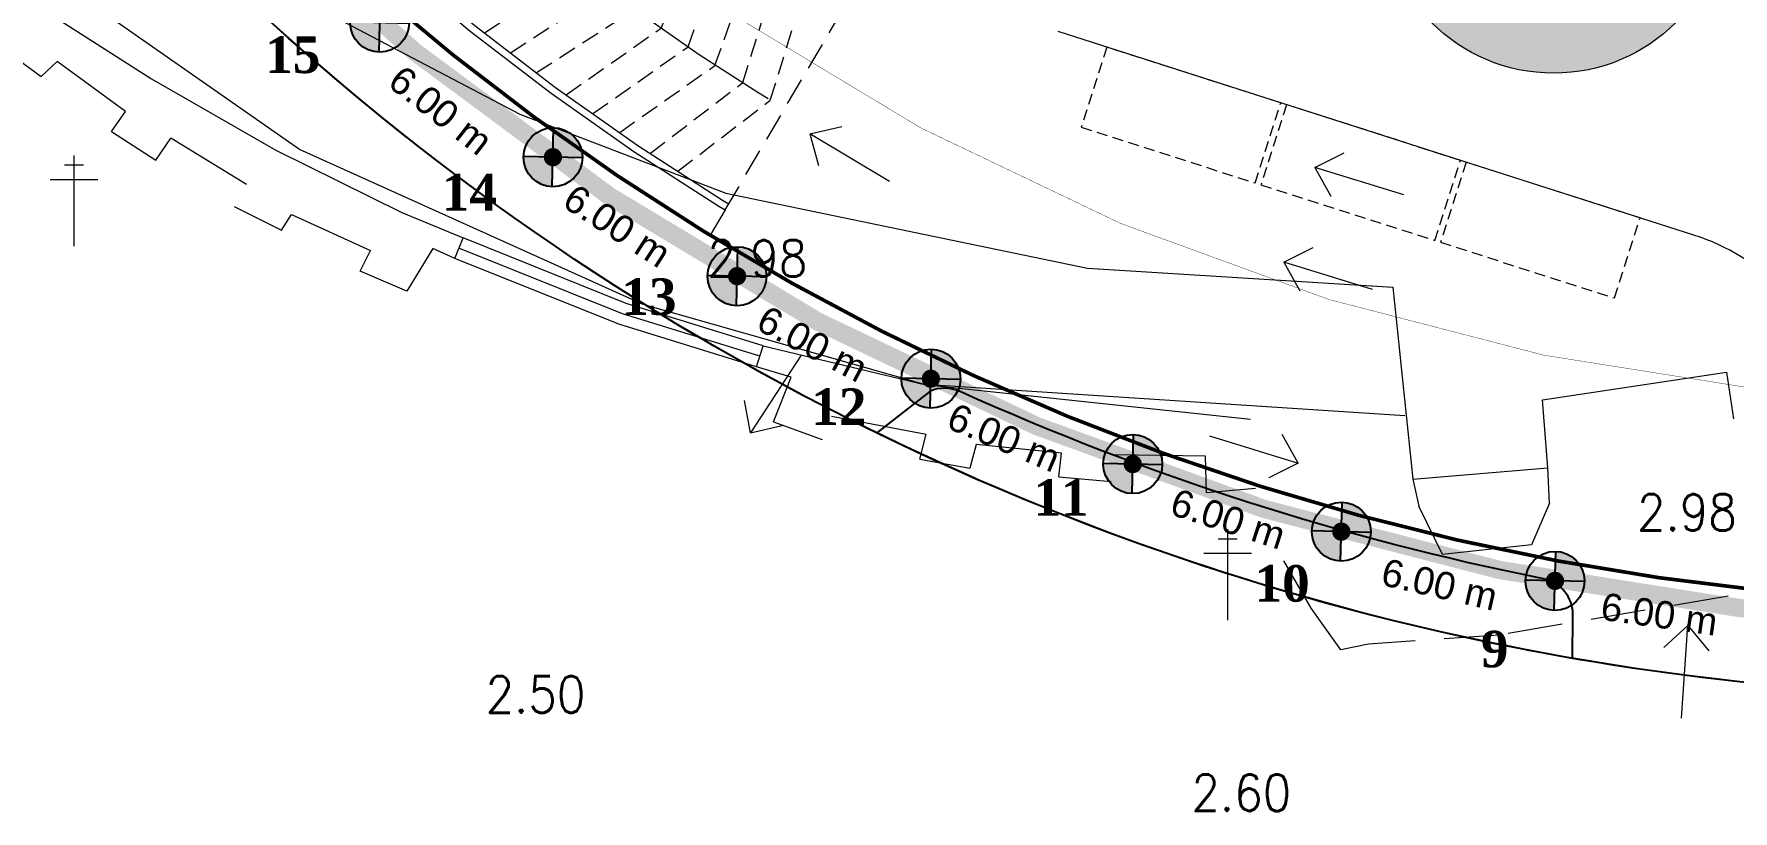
# Model space of a CAD drawing. Header units: millimetres. Extents: x 583747 to 596192, y 2304962 to 2309584.
# Drawn here: x 595596.64 to 595643.14, y 2307167.83 to 2307189.08 of the extents above; entities that cross this region are included whole.
import ezdxf
from ezdxf.enums import TextEntityAlignment as Align
from ezdxf.xclip import XClip

# ---------------------------------------------------------------- set-up
doc = ezdxf.new("R2010")
doc.units = ezdxf.units.MM
doc.set_wipeout_variables(frame=1)
for name, pattern in [('CONTINOUS', [0]), ('DASH', [0.35, 0.25, -0.1]), ('DASHED', [4.5, 3, -1.5]), ('HIDDEN', [0.375, 0.25, -0.125]), ('{Long Duong}', [2.3, 1.5, -0.8]), ('{qui hoach}', [1.3, 0, -1.3])]:
    doc.linetypes.add(name, pattern=pattern)
for name, color, linetype, lineweight in [('A-DOOR', 1, 'Continuous', 9), ('A-GENM-____-OTLN', 13, 'Continuous', 9), ('bo dat CXCL', 92, 'Continuous', 18), ('Code Cao do', 7, 'Continuous', 0), ('D-building block', 8, 'Continuous', 13), ('Duong RG Thua', 7, 'Continuous', 0), ('hatch', 45, 'Continuous', 5), ('KT-DV', 7, 'Continuous', 0), ('KT-NEN', 250, 'Continuous', 0), ('KT-Net khuat', 8, 'HIDDEN', 18), ('KT-Net thay', 7, 'Continuous', 20), ('KT-TMB', 7, 'Continuous', 0), ('Level 15', 7, 'Continuous', 0), ('Long Duong_ Phan Cach chat lieu rair mat', 7, 'Continuous', 0), ('moc', 7, 'Continuous', 0), ('Nghia dia_ Ghi chu §T XH', 7, 'Continuous', 0)]:
    doc.layers.add(name, color=color, linetype=linetype, lineweight=lineweight)
for name, color, linetype in [('AFP-KERB-LINE', 2, 'Continuous'), ('K2', 2, 'Continuous'), ('Xref_ST_MBDV Cot vach 30.7.2022$0$Xref_ST_MBDV Cot vach 30.7.2022|Xref_ST_MBDV Cot vach 30.7.2022|Xref_ST_MBDV Cot vach 30.7.2022|Xref_ST_MBDV Cot vach 30.7.2022|A-CORE-OTLN', 2, 'Continuous')]:
    doc.layers.add(name, color=color, linetype=linetype)
doc.styles.add('Style-.VnArial', font='')
doc.styles.add('Style-STANDARD', font='STANDARD.shx')
doc.styles.get('Style-.VnArial').set_extended_font_data('.VnArial')

# ---------------------------------------------------------------- blocks, each defined once
blk = doc.blocks.new('COT_DI_1')
at = {"layer": 'Nghia dia_ Ghi chu §T XH', "color": 7, "linetype": 'Continuous', "lineweight": 0}
for p, q in [((-3.7252903e-09, 49.74000000953674), (0, 7.4505806e-09)), ((-5.240000003948807, 44.50000000745058), (5.239999998360872, 44.50000001490115)), ((-13.09000000357628, 36.65000001341105), (13.08999999798834, 36.65000000596047))]:
    blk.add_line(p, q, dxfattribs=at)
blk = doc.blocks.new('wwww1')
at = {"layer": 'Duong RG Thua', "color": 7, "linetype": 'Continuous', "lineweight": 0}
for p, q in [((595596.4601784552, 2307189.962223695), (595599.6917481686, 2307187.903324001)), ((595598.9805864706, 2307187.006203292), (595597.1032103403, 2307188.375769012)), ((595599.6917481687, 2307187.903324001), (595603.0903395895, 2307185.946044689)), ((595598.5971161703, 2307186.459662661), (595598.9805864702, 2307187.006203292)), ((595598.5971161703, 2307186.459662661), (595599.8080957015, 2307185.673638209)), ((595599.8080957019, 2307185.673638208), (595600.220835751, 2307186.275354778)), ((595602.2872331658, 2307185.006444179), (595600.220835751, 2307186.275354778)), ((595603.0903395895, 2307185.946044689), (595606.5376715604, 2307184.240539724)), ((595606.5376715607, 2307184.240539724), (595608.2154653807, 2307183.545647819)), ((595607.9923006007, 2307182.988694068), (595608.2154653807, 2307183.545647819)), ((595605.397454081, 2307182.642579678), (595605.6866331131, 2307183.206221955)), ((595607.3901891027, 2307183.259871146), (595606.6780670079, 2307182.093932627)), ((595607.9923006007, 2307182.988694068), (595607.3901891027, 2307183.259871146)), ((595606.6780670079, 2307182.093932627), (595605.397454081, 2307182.642579678)), ((595616.2490087743, 2307180.024737749), (595616.426301212, 2307180.597945731)), ((595617.200469469, 2307179.741302987), (595616.2490087743, 2307180.024737749)), ((595616.7135951146, 2307178.519749506), (595617.200469469, 2307179.741302987)), ((595616.7135951146, 2307178.519749506), (595618.0431665338, 2307178.036230315)), ((595618.2986329435, 2307178.673293216), (595620.8964927895, 2307178.180646892)), ((595620.7188704985, 2307177.498276907), (595620.8964927893, 2307178.180646892)), ((595622.2595828224, 2307177.900198151), (595622.0913056679, 2307177.252999414)), ((595624.5963753051, 2307177.658626236), (595622.2595828221, 2307177.900198152)), ((595620.7188704985, 2307177.498276907), (595622.091305668, 2307177.252999415)), ((595624.5258039823, 2307177.014500172), (595624.5963753051, 2307177.658626236)), ((595628.5381511595, 2307177.58089518), (595626.0384121147, 2307177.617232914)), ((595628.564574579, 2307176.5746918), (595628.5381511595, 2307177.58089518)), ((595624.5258039823, 2307177.014500172), (595625.9541302081, 2307176.879791248)), ((595634.2156127321, 2307176.94873052), (595634.3727406982, 2307176.212671647)), ((595637.9495459422, 2307176.294139922), (595637.9093362618, 2307177.261444084)), ((595629.9084798879, 2307176.693961338), (595628.5645745792, 2307176.5746918)), ((595635.0257519897, 2307174.885294108), (595634.3727406983, 2307176.212671647))]:
    blk.add_line(p, q, dxfattribs=at)
at = {"layer": 'Duong RG Thua', "color": 7, "lineweight": 0}
for p, q in [((595604.0696642013, 2307189.92096438), (595609.770005959, 2307186.935040722)), ((595609.7700059586, 2307186.935040722), (595615.4082718625, 2307184.769762027)), ((595615.4082718624, 2307184.769762027), (595625.3102119585, 2307182.71815423)), ((595625.3102119582, 2307182.718154229), (595633.6626896899, 2307182.200039884)), ((595633.6626896899, 2307182.200039884), (595634.215612732, 2307176.948730519)), ((595637.7593645736, 2307179.121764949), (595642.7947220878, 2307179.877893368)), ((595642.7947220878, 2307179.877893368), (595642.9869393236, 2307178.597842947)), ((595637.9093362618, 2307177.261444085), (595637.7593645739, 2307179.121764949)), ((595634.2156127321, 2307176.94873052), (595637.9093362618, 2307177.261444085))]:
    blk.add_line(p, q, dxfattribs=at)
at = {"layer": 'Duong RG Thua', "color": 1, "linetype": 'Continuous', "lineweight": 0, "flags": 128}
blk.add_lwpolyline([(595633.9935764761, 2307178.678305249), (595620.8462000897, 2307179.538293254), (595613.1439594454, 2307181.724541396), (595603.7398253154, 2307185.971009943), (595593.855888886, 2307192.856258041), (595584.8966693411, 2307203.155256995)], dxfattribs=at)
at = {"layer": 'Duong RG Thua', "color": 7, "linetype": 'Continuous', "lineweight": 0, "flags": 128}
for points in [[(595595.598645347, 2307188.747692352), (595596.6697662638, 2307187.964812726), (595597.1032103403, 2307188.375769012)], [(595601.9526887131, 2307184.408207025), (595603.2498571025, 2307183.75714986), (595603.5214343907, 2307184.185801439), (595605.6866331131, 2307183.206221955)], [(595616.426301212, 2307180.597945731), (595612.6809856954, 2307181.75636665), (595608.2154653807, 2307183.545647819)], [(595616.2490087743, 2307180.024737749), (595612.4804272135, 2307181.190354823), (595607.9923006007, 2307182.988694068)], [(595616.3376549929, 2307180.31134174), (595612.5807064546, 2307181.473360737), (595608.1038829907, 2307183.267170944)], [(595616.426301212, 2307180.597945731), (595620.8462000897, 2307179.538293254), (595629.7714399418, 2307178.585406169)], [(595637.9495459422, 2307176.294139922), (595637.4586472033, 2307175.147424106), (595635.0257519897, 2307174.885294108)]]:
    blk.add_lwpolyline(points, dxfattribs=at)
at = {"layer": 'Long Duong_ Phan Cach chat lieu rair mat', "color": 4, "linetype": '{Long Duong}', "lineweight": 0}
for p, q in [((595631.4334847028, 2307173.418620835), (595630.3094456545, 2307175.360924306)), ((595645.1070028725, 2307174.128138886), (595636.5701803834, 2307172.683854727)), ((595632.2413775222, 2307172.276506413), (595631.4334847028, 2307173.418620835)), ((595636.5701803834, 2307172.683854727), (595633.0017656281, 2307172.433225666)), ((595633.0017656281, 2307172.433225666), (595632.2413775222, 2307172.276506413))]:
    blk.add_line(p, q, dxfattribs=at)
at = {"layer": 'Nghia dia_ Ghi chu §T XH', "color": 7, "linetype": 'Continuous', "lineweight": 0, "xscale": 0.05, "yscale": 0.05, "zscale": 0.05, "rotation": 359.9972999999998}
for p in [(595597.5669149499, 2307183.317542274), (595629.1428030793, 2307173.091138793)]:
    blk.add_blockref('COT_DI_1', p, dxfattribs=at)
at = {"layer": 'Code Cao do', "color": 6, "linetype": 'Continuous', "lineweight": 0, "style": 'Style-STANDARD'}
for s, p in [('2.98', (595614.9052251962, 2307182.988803077)), ('2.98', (595640.3490503443, 2307176.040603041)), ('2.50', (595608.8323707858, 2307171.059055041)), ('2.60', (595628.1517248484, 2307168.370528815))]:
    blk.add_text(s, height=1, rotation=359.9972999999998, dxfattribs=at).set_placement(p, align=Align.MIDDLE_LEFT)
blk = doc.blocks.new('Moc')
at = {"layer": 'moc', "linetype": '{qui hoach}', "lineweight": 0, "ltscale": 0.5}
h = blk.add_hatch(color=7, dxfattribs=at)
edge = h.paths.add_edge_path()
edge.add_arc((0, 0), 0.25, 0, 360)
blk = doc.blocks.new('hk')
at = {"layer": 'K2'}
h = blk.add_hatch(color=256, dxfattribs=at)
h.dxf.hatch_style = 1
h.paths.add_polyline_path([(-79.56888767669443, 95.73843680787832), (-79.56888767681085, 94.29736112430692), (-78.1278119928902, 94.29736112384126, 0.006030561254635504), (-78.12823123065755, 94.33211931213737, 0.4071659248377736)])
h.paths.add_polyline_path([(-79.56888767681085, 94.29736112430692), (-81.00996336049866, 94.29736112384126, 0.006030561398855246), (-81.00954412273131, 94.26260293461382, 0.4071659248337173), (-79.56888767669443, 92.85628543933854)])
for p, q in [((-79.56888767681085, 92.85628544073552), (-79.56888767669443, 95.73843680834398)), ((-78.1278119928902, 94.29736112477258), (-81.00996336049866, 94.29736112430692))]:
    blk.add_line(p, q, dxfattribs=at)
blk.add_circle((-79.56888767681085, 94.29736112430692), 1.441075683929584, dxfattribs=at)
blk = doc.blocks.new('NEN')
at = {"layer": 'Level 15', "color": 240, "linetype": 'DASH', "lineweight": 13, "ltscale": 5, "true_color": 0xed1f24, "const_width": 0.5, "flags": 128}
blk.add_lwpolyline([(595682.6342318146, 2307317.628542743), (595677.1080846218, 2307338.735591847), (595668.7019997244, 2307341.648000274), (595657.1986820591, 2307332.945061638), (595633.7332383548, 2307315.074860618), (595610.1012001, 2307298.024044828, 0.6850113018035724), (595643.3114555511, 2307173.379490599), (595664.0983812264, 2307171.16112911), (595705.7479175264, 2307172.44091587), (595712.0652831583, 2307180.508475818), (595682.6342318146, 2307317.628542743)], format="xyb", close=True, dxfattribs=at)
at = {"layer": 'Level 15', "color": 152, "linetype": 'DASH', "lineweight": 13, "ltscale": 5, "true_color": 0x2776bb, "const_width": 0.01, "flags": 128}
blk.add_lwpolyline([(595676.7959477246, 2307316.238442715), (595672.1154765871, 2307334.115442853), (595669.7661375185, 2307334.929404999), (595660.8263181637, 2307328.16590411), (595637.3067715189, 2307310.254500783), (595613.6242579552, 2307293.167266415, 0.6848770391189095), (595643.956996487, 2307179.344669219), (595664.3256569956, 2307177.170944603), (595702.755827632, 2307178.351808255), (595705.6093727332, 2307181.995913648)], format="xyb", close=True, dxfattribs=at)
at = {"layer": 'hatch', "xscale": 0.56, "yscale": 0.56, "zscale": 0.56, "rotation": 358.6179139007246}
for p in [(595649.3765147275, 2307135.524939606), (595654.1158932156, 2307131.845497862), (595659.1563169847, 2307128.590635618), (595664.4598574026, 2307125.784845348), (595669.9866059164, 2307123.449240317), (595675.6949743552, 2307121.60139569), (595681.5420078796, 2307120.255216294)]:
    blk.add_blockref('hk', p, dxfattribs=at)
at = {"layer": 'moc', "color": 7, "linetype": '{qui hoach}', "lineweight": 0, "ltscale": 0.5}
for p in [(595610.8439520262, 2307185.711393277), (595615.8843757953, 2307182.456531033), (595621.1879162132, 2307179.650740763), (595626.714664727, 2307177.315135731), (595632.4230331657, 2307175.467291105), (595638.2700666902, 2307174.121111709)]:
    blk.add_blockref('Moc', p, dxfattribs=at)
at = {"layer": 'moc', "color": 7, "linetype": 'Continuous', "lineweight": 0, "style": 'Style-.VnArial'}
for rotation, p in [(322.1758323441292, (595607.7731890245, 2307186.995478128)), (327.1475785267459, (595612.6051450497, 2307183.834640713)), (332.1193246970917, (595617.9486865266, 2307180.606944483)), (337.0910708791277, (595623.190533183, 2307178.043580204)), (342.062817041757, (595629.3242137353, 2307175.817671398)), (347.0345632162322, (595635.1114800065, 2307174.025274281)), (351.9747936229149, (595641.1263940907, 2307173.212406555))]:
    blk.add_text('6.00 m', height=0.75, rotation=rotation, dxfattribs=at).set_placement(p, align=Align.MIDDLE_CENTER)
at = {"layer": 'moc', "color": 7, "linetype": 'Continuous', "lineweight": 0, "char_height": 0.9999999999999999, "attachment_point": 4, "line_spacing_factor": 0.6, "style": 'Style-.VnArial'}
for s, insert in [('\\f.VnTimeH|b1|i0|c00|p39;15', (595602.9672158597, 2307188.506551055)), ('\\f.VnTimeH|b1|i0|c00|p39;14', (595607.8009152053, 2307184.75235751)), ('\\f.VnTimeH|b1|i0|c00|p39;13', (595612.7171473427, 2307181.889043897)), ('\\f.VnTimeH|b1|i0|c00|p39;12', (595617.9161400524, 2307178.886059681)), ('\\f.VnTimeH|b1|i0|c00|p39;11', (595623.9954978818, 2307176.400951046)), ('\\f.VnTimeH|b1|i0|c00|p39;10', (595630.0473802196, 2307174.044794165)), ('\\f.VnTimeH|b1|i0|c00|p39;9', (595636.2428691391, 2307172.249975571))]:
    blk.add_mtext(s, dxfattribs=dict(at, insert=insert))
blk = doc.blocks.new('road')
at = {"layer": 'AFP-KERB-LINE', "elevation": 1.53477577924781e-10}
blk.add_lwpolyline([(3572174.320136458, 1147849.407711029), (3572046.89516142, 1147798.414896965), (3551626.068969876, 1142722.54187727, -0.6850864189105283), (3475557.141503364, 1251490.069308758)], format="xyb", dxfattribs=at)
blk = doc.blocks.new('werwer')
at = {"layer": 'A-GENM-____-OTLN', "linetype": 'DASHED', "ltscale": 100}
for p, q in [((-17415.71466629393, -23694.15132067259, -0.00408353784657949), (-22415.7126435861, -23698.64877360687, -0.00408266918785877)), ((-22415.7126435861, -23698.64877360687, -0.00408266918785877), (-22413.6438152343, -25998.64784315974, -0.004082616487065901)), ((-17413.645837944, -25994.1503902236, -0.004083485145786622), (-17415.71466629393, -23694.15132067259, -0.00408353784657949)), ((-22413.6438152343, -25998.64784315974, -0.004082616487065901), (-17413.645837944, -25994.1503902236, -0.004083485145786622))]:
    blk.add_line(p, q, dxfattribs=at)
blk = doc.blocks.new('wqeqweweqewe')
for points in [[(-1289161.917441024, 412568.8002987159), (-1285984.461250158, 412568.8002987159), (-1286795.149933934, 413342.4882103037)], [(-1289161.917441024, 412568.8002987187), (-1285984.461250156, 412568.8002987141), (-1286795.149933932, 411795.1123871268)]]:
    blk.add_lwpolyline(points)
blk = doc.blocks.new('DV')
at = {"layer": 'bo dat CXCL'}
h = blk.add_hatch(dxfattribs=at)
h.set_pattern_fill('GRASS', color=256, scale=20, angle=6.295837926640892e-14)
h.set_pattern_definition([(90, (1.311302185058594e-06, 0), (-359.2102448000004, 359.2102447999981), [95.24999999999953, -623.1704895999973]), (44.99999999999993, (1.311302185058594e-06, 0), (-359.2102448427659, 359.2102448427639), [95.24999999999969, -412.7499999999986]), (135.0000000000001, (1.311302185058594e-06, 0), (-359.2102448427657, -359.2102448427648), [95.24999999999989, -412.7499999999994])])
edge = h.paths.add_edge_path()
edge.add_arc((534051.7003132105, 95061.74644327164), 4726.503831283008, 0, 360)
edge = h.paths.add_edge_path()
edge.add_arc((541090.5118750334, 100258.320868969), 3194.577710490301, 0, 360)
edge = h.paths.add_edge_path()
edge.add_arc((567627.1426891088, 62613.19919967651), 3194.577710490301, 0, 360)
edge = h.paths.add_edge_path()
edge.add_arc((576134.0710784197, 60043.36225748062), 4726.503831283008, 0, 360)
at = {"layer": 'AFP-KERB-LINE', "elevation": 2.283388679836643e-10}
for points in [[(544737.5543011427, 53570.87505054474, -0.1900386288400002), (518483.4394251108, 98702.7746963501)], [(609514.932013154, 36697.0809135437), (602073.7468117476, 36461.89889621735), (581148.3963102102, 38676.47237110138, -0.1080113848498157), (552331.4218289852, 48336.68553733826, -0.1080113848498157)], [(576653.8455286026, 39296.66938352585), (576659.7684439421, 40500.5869269371, 0.3586980260429956), (575856.5932428837, 41485.94767379761, -0.05660521265836515), (559886.1683474779, 46608.86859512329, 0.2164005066660393), (559059.3049740791, 46614.0994849205), (557609.1738160849, 45477.65841293335)]]:
    blk.add_lwpolyline(points, format="xyb", dxfattribs=at)
at = {"layer": 'D-building block', "linetype": 'CONTINOUS', "ltscale": 10000}
blk.add_circle((576134.0710784197, 60043.36225318909, -0.0003900780732629497), 4726.503831283008, dxfattribs=at)
at = {"layer": 'KT-Net thay', "linetype": 'HIDDEN', "ltscale": 3000}
blk.add_line((553456.8490153551, 51575.21327066422), (556700.2449225187, 57092.49366855621), dxfattribs=at)
at = {"layer": 'KT-Net thay'}
for p, q in [((579974.7232788801, 50886.6643910408), (562571.2064226866, 56455.55951547623)), ((553456.8490229845, 51575.21326589584), (553051.4245374203, 50885.55321502686))]:
    blk.add_line(p, q, dxfattribs=at)
at = {"layer": 'KT-Net thay', "elevation": 2.283388679836643e-10}
for points in [[(530139.3572241068, 75473.08739042282), (530298.427019, 75187.9285697937), (531744.0459413528, 72828.17329406738), (533284.7336696386, 70529.36048078537), (534917.9247453213, 68295.31796979904), (536474.5356986523, 66338.8633313179), (538383.2101098299, 64113.75426483154), (540148.9686778784, 62226.6172337532), (542007.677721262, 60384.65480422974), (543943.3210500479, 58608.87103748322), (546479.5928736925, 56464.70654964447), (548693.7034592628, 54767.95885896683), (550957.0930715799, 53175.68799877167), (553283.5591005087, 51677.08371400833), (553456.8490229845, 51575.21326589584)], [(530314.0198585987, 75570.51923370361), (530471.1013325453, 75288.92480611801), (531912.456086278, 72936.13014411926), (533448.5992196798, 70644.09818077087), (535076.9728415012, 68416.64546632767), (536628.7431590557, 66466.27486753464), (538532.2009297609, 64247.24729728699), (540292.4296822548, 62366.02020120621), (542145.7212235928, 60529.42646360397), (544075.5383574963, 58758.98772192001), (546605.0521425009, 56620.53648042679), (548812.1168875694, 54929.18825531006), (551068.8301379681, 53341.6141462326), (553388.4337468147, 51847.43032121658), (553558.2051442862, 51747.6282787323)]]:
    blk.add_lwpolyline(points, dxfattribs=at)
at = {"layer": 'KT-Net thay'}
blk.add_arc((578146.1375024319, 45172.09756040573, 0.0003763897424793099), 5999.99999999999, 18.34107137827602, 72.25601726784204, dxfattribs=at)
at = {"extrusion": (-3.032384882290517e-07, 1.815577825055492e-07, 0.9999999999999377), "xscale": 0.8000000000000032, "yscale": 0.8000000000000032, "zscale": 0.8000000000000032, "rotation": 149.0898045474798}
blk.add_blockref('wqeqweweqewe', (-157347.2312193949, 865320.4761839346, -0.1592664797008063), dxfattribs=at)
at = {"extrusion": (-3.378133459208343e-07, 1.039180083024262e-07, 0.9999999999999376), "xscale": 0.8000000000000017, "yscale": 0.8000000000000017, "zscale": 0.8000000000000017, "rotation": 162.9010758367781}
for p in [(-316669.7780971386, 670691.9347205394, -0.1878364494293829), (-317522.7380479432, 668101.2164874307, -0.1878175304533503)]:
    blk.add_blockref('wqeqweweqewe', p, dxfattribs=at)
at = {"extrusion": (1.936612520413053e-07, 2.956554220533892e-07, 0.9999999999999376), "xscale": -0.8000000000000084, "yscale": 0.8000000000000008, "zscale": 0.800000000000002, "rotation": 56.77425810325949}
blk.add_blockref('wqeqweweqewe', (266531.0978622875, -995969.5319639047, 0.1208453303216115), dxfattribs=at)
at = {"extrusion": (-3.378133459208386e-07, 1.039180083024258e-07, 0.9999999999999377), "xscale": -0.800000000000002, "yscale": 0.8000000000000086, "zscale": 0.8000000000000003, "rotation": 162.9010758364743}
blk.add_blockref('wqeqweweqewe', (1649501.445602565, 57626.62777616575, -0.1876734340427106), dxfattribs=at)
at = {"extrusion": (2.426020115091145e-08, 3.526021153820441e-07, 0.9999999999999376), "xscale": 0.8000000000000154, "yscale": 0.8000000000000154, "zscale": 0.8000000000000154, "rotation": 86.06406177166579}
blk.add_blockref('wqeqweweqewe', (979701.8269312468, 1043914.632179315, 0.0277947848251161), dxfattribs=at)
at = {"layer": 'A-DOOR', "rotation": 162.2044790324394}
for p in [(539377.0643194914, 36601.47420692444, -0.5091803156894998), (544295.0059375763, 35027.64342308044, -0.509181187523379), (549212.9475539923, 33453.81263923645, -0.5091811891109587)]:
    blk.add_blockref('werwer', p, dxfattribs=at)
at = {"layer": 'AFP-KERB-LINE'}
ref = blk.add_blockref('road', (-3147122.540055871, 179596.1890163422, -4.400686211017377e-09), dxfattribs=dict(at, rotation=340.0000000045929))
XClip(ref).set_block_clipping_path([(3424978.7776903473, 904726.3076186823), (3853099.861747328, 1060549.6388383387), (3670662.868102772, 1561791.1594749615), (3242541.7840457913, 1405967.828255306)])
blk = doc.blocks.new('WWWWW11')
blk.add_wipeout([(596158.1264970418, 2307279.415748434), (596157.4868596883, 2307279.131044587), (596156.9419159915, 2307278.75383097), (596156.4253751573, 2307278.2245273013), (596156.033040584, 2307277.6159852333), (596155.7515683945, 2307276.8805128527), (596155.630984378, 2307275.9560376755), (596155.6935655582, 2307275.27585322), (596156.0499884988, 2307274.2500792323), (596163.9381826981, 2307260.992103411), (596164.2595651724, 2307260.5017293952), (596164.5873451892, 2307260.143662419), (596164.925872428, 2307259.8639352783), (596165.7248676443, 2307259.439499362), (596166.8970544131, 2307258.983099049), (596167.4462452132, 2307258.840778071), (596167.9845907552, 2307258.759324903), (596168.6279309798, 2307258.7338130157), (596169.3387324822, 2307258.7955465284), (596169.7077284943, 2307258.8657222167), (596187.3628353733, 2307264.9568868326), (596189.3003348794, 2307265.309738098), (596191.6830308199, 2307265.371566329), (596193.6462263745, 2307265.117663205), (596195.4811609081, 2307264.6175569715), (596197.5509894271, 2307263.709278157), (596198.9830253198, 2307262.8249925086), (596200.4558321758, 2307261.634333469), (596201.6492890234, 2307260.3854129585), (596202.8724032934, 2307258.699955746), (596207.3781399102, 2307245.6794245364), (596207.6923098762, 2307244.9099548906), (596208.0169776017, 2307244.358087821), (596208.7410806058, 2307243.5056458367), (596209.4758027232, 2307242.929039657), (596210.4152561508, 2307242.4512099694), (596211.3381979427, 2307242.1925602537), (596212.2429563764, 2307242.110676552), (596257.3803378904, 2307242.110676552), (596258.585450837, 2307242.275423594), (596260.0837843353, 2307242.934223507), (596260.8840495853, 2307243.5732316147), (596261.6986422987, 2307244.6031211065), (596262.20600007, 2307245.739719427), (596262.4199155823, 2307246.8796884534), (596262.381296167, 2307247.9822711796), (596259.0167853625, 2307263.5885736006), (596258.6799977464, 2307264.1948316805), (596258.1929823342, 2307264.7624178254), (596257.4916188687, 2307265.278743916), (596256.9681102273, 2307265.519880577), (596256.177640033, 2307265.71067624), (596226.5307003725, 2307265.71067624), (596225.6144192488, 2307265.844074603), (596224.731754293, 2307266.174617406), (596223.9923476782, 2307266.6447608303), (596223.321591174, 2307267.300207647), (596222.6663800592, 2307268.381477357), (596217.1959527035, 2307284.193645604), (596216.713879219, 2307285.1326484145), (596216.369741392, 2307285.5546857184), (596215.8750791589, 2307285.9961401536), (596215.3067070124, 2307286.3479550723), (596214.5829320063, 2307286.6246993486), (596199.3461626435, 2307291.0193444258), (596197.906837745, 2307291.1296777944), (596196.3155742786, 2307291.160120454), (596194.441518755, 2307291.073047498), (596192.2595297728, 2307290.802257765), (596190.1326617798, 2307290.357536344), (596187.5258376017, 2307289.5545991194)]).translate(0, 0, -0.04164644143773511)
blk = doc.blocks.new('*U78')
at = {"layer": 'KT-Net khuat', "linetype": 'HIDDEN', "ltscale": 2}
blk.add_lwpolyline([(-0.1835637737307121, -2.995004584621042), (0.8948821732194381, -6.220962633918248e-11), (0.06122190530805027, 3.000000000013978)], dxfattribs=at)
blk = doc.blocks.new('*U79')
at = {"layer": 'KT-Net thay', "color": 0, "linetype": 'ByBlock', "lineweight": -2, "transparency": 16777216}
for p, rotation in [((595595.1613819376, 2307209.495788878), 301.492215463618), ((595595.628852917, 2307208.732712875), 301.492215463618), ((595596.0963238965, 2307207.969636871), 301.492215463618), ((595596.5654403232, 2307207.207615657), 303.8303954753243), ((595597.0636537807, 2307206.464246667), 303.8303954753243), ((595597.5618672383, 2307205.720877678), 303.8303954753243), ((595598.0632827844, 2307204.979750772), 306.1685754641692), ((595598.5914091252, 2307204.257326609), 306.1685754641692), ((595599.1195354662, 2307203.534902445), 306.1685754641692), ((595599.6523237335, 2307202.816034564), 308.5067554701992), ((595600.2094835546, 2307202.115758162), 308.5067554701992), ((595600.7666433756, 2307201.415481762), 308.5067554701992), ((595601.3366870126, 2307200.725850415), 310.6226344086226), ((595601.9193216296, 2307200.046622171), 310.6226344086226), ((595602.5019562464, 2307199.367393928), 310.6226344086226), ((595603.0953274574, 2307198.697785474), 313.0968752766616), ((595603.7067413412, 2307198.044342924), 313.0968752766616), ((595604.318155225, 2307197.390900373), 313.0968752766616), ((595604.9448226962, 2307196.752279937), 315.2592782922218), ((595605.580456942, 2307196.122372635), 315.2592782922218), ((595606.2160911878, 2307195.492465332), 315.2592782922218), ((595606.8717531963, 2307194.883561934), 317.4663344051621), ((595607.5311741952, 2307194.278600737), 317.4663344051621), ((595608.191745173, 2307193.6749452), 319.7888178673031), ((595608.8751398809, 2307193.097203237), 319.7888178673031), ((595609.5585345889, 2307192.519461272), 319.7888178673031), ((595610.2419292969, 2307191.941719308), 319.7888178673031), ((595610.9386388082, 2307191.38051534), 322.5358354767019), ((595611.6489371553, 2307190.836189737), 322.5358354767019), ((595612.3592355023, 2307190.291864134), 322.5358354767019), ((595613.0811299592, 2307189.763327566), 324.8740154724471), ((595613.8130441193, 2307189.24843363), 324.8740154724471), ((595614.5449582792, 2307188.733539693), 324.8740154724471), ((595615.2889064639, 2307188.236515916), 327.212195459681), ((595616.0412176984, 2307187.751911015), 327.212195459681)]:
    blk.add_blockref('*U78', p, dxfattribs=dict(at, rotation=rotation))

msp = doc.modelspace()

# ---------------------------------------------------------------- block references
at = {"layer": 'KT-NEN', "lineweight": 0}
msp.add_blockref('wwww1', (0.167280342313461, -0.04470699140802026, -0.002306602981161601), dxfattribs=at)

# ---------------------------------------------------------------- next in the draw order: linework, layer by layer
at = {"layer": 'KT-Net thay'}
msp.add_lwpolyline([(595595.1613819376, 2307209.495788878), (595596.5387741602, 2307207.24740342), (595598.0067483695, 2307205.057084213), (595599.5628601852, 2307202.928478443), (595601.0420209756, 2307201.069368443), (595602.8672291308, 2307198.941563308), (595604.5445106564, 2307197.148985242), (595606.3165396604, 2307195.392921881), (595608.1589638711, 2307193.702658517), (595610.587107076, 2307191.649905975), (595612.6884842132, 2307190.039549732), (595614.845052034, 2307188.522426883), (595616.4806443437, 2307187.468852227), (595616.7321411658, 2307187.313541417)], dxfattribs=at)
at = {"layer": 'Xref_ST_MBDV Cot vach 30.7.2022$0$Xref_ST_MBDV Cot vach 30.7.2022|Xref_ST_MBDV Cot vach 30.7.2022|Xref_ST_MBDV Cot vach 30.7.2022|Xref_ST_MBDV Cot vach 30.7.2022|A-CORE-OTLN', "color": 6, "linetype": 'DASHED', "const_width": 0.1}
msp.add_lwpolyline([(595596.3818982616, 2307200.501928512), (595598.1252023588, 2307198.310825218), (595599.9564468199, 2307196.192668816), (595601.8725823695, 2307194.150986329), (595603.8704183763, 2307192.189177441), (595605.9466281672, 2307190.310508837), (595608.0977545651, 2307188.518108759), (595610.320215647, 2307186.814961801), (595612.6103107075, 2307185.203903939), (595614.9642264212, 2307183.687617807), (595617.3780431926, 2307182.268628231), (595619.8477416827, 2307180.949298027), (595622.3692095015, 2307179.73182406), (595624.9382480562, 2307178.618233594), (595627.5505795418, 2307177.610380911), (595630.2018540648, 2307176.709944226), (595632.8876568861, 2307175.918422889), (595635.6035157721, 2307175.237134894), (595638.344908442, 2307174.66721468), (595641.1072700972, 2307174.209611242), (595643.8860097717, 2307173.865171228)], dxfattribs=at)

# ---------------------------------------------------------------- next in the draw order: block references
at = {"layer": 'KT-DV', "xscale": 0.001, "yscale": 0.001, "zscale": 0.001}
msp.add_blockref('DV', (595062.1001659017, 2307132.691920528), dxfattribs=at)
at = {"layer": 'KT-Net thay'}
for name, p in [('NEN', (-5.820766091346741e-10, 9.313225746154785e-10)), ('*U79', (0, 0))]:
    msp.add_blockref(name, p, dxfattribs=at)

# ---------------------------------------------------------------- next in the draw order: block references
at = {"layer": 'KT-TMB'}
msp.add_blockref('WWWWW11', (-557.4817752238596, -63.18783077551052, 0.04164644143770193), dxfattribs=at)

doc.saveas('drawing.dxf')
